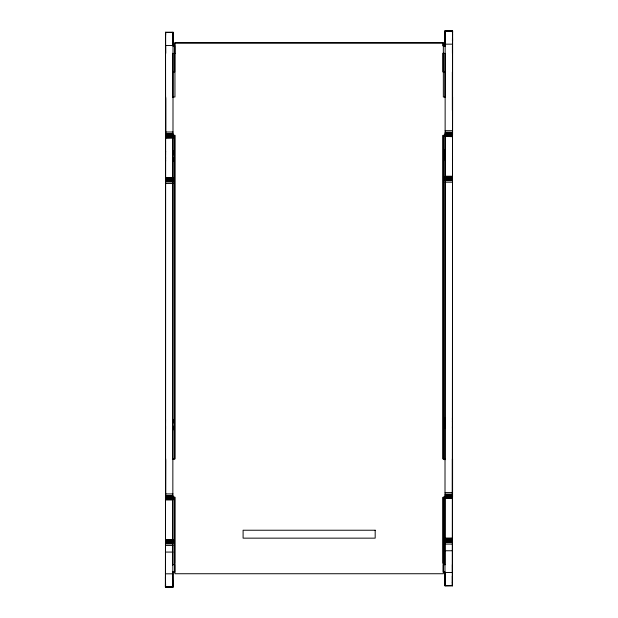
<?xml version="1.0" encoding="UTF-8"?>
<svg xmlns="http://www.w3.org/2000/svg" width="618" height="618" viewBox="0 0 618 618"><rect width="100%" height="100%" fill="white"/><g stroke="black" fill="none" stroke-linecap="round" stroke-linejoin="round"><path stroke-width="0.93" d="M165.655 33.998L165.655 32.221L165.477 37.528M165.516 151.649L165.578 150.916L165.554 154.848L165.524 153.588M165.539 33.534L165.539 32.762L165.639 137.945L173.04 137.945L173.04 137.49L165.647 137.49M165.524 32.522L165.454 584.744M165.431 585.856L165.539 565.864M172.847 582.666L172.847 587.069L165.408 587.1L165.601 460.225M165.516 419.321L165.485 429.904M165.601 498.108L172.994 498.108L172.994 499.846L165.593 499.846L165.647 98.324M165.639 33.967L165.632 53.418M165.554 586.196L165.431 587.092L165.585 584.242M165.601 499.846L165.601 499.05L172.994 499.05M172.87 35.087L173.048 32.221L172.87 45.57M172.932 33.102L173.04 32.229L165.524 32.321L165.477 32.808M172.801 573.898L172.963 586.976L165.431 586.884L165.408 585.331M173.001 160.765L172.916 161.514L172.97 157.567M172.831 584.759L172.847 571.635M172.801 565.215L172.816 496.717M172.816 459.166L172.855 135.226M172.87 97.459L172.878 71.982L174.724 71.982L174.724 53.233M172.87 71.595L172.87 53.279M172.932 45.848L173.032 33.024M173.032 35.898L172.808 587.1L172.986 580.387M172.97 429.858L172.97 429.155M172.97 420.001L172.909 419.321M172.947 586.992L172.986 585.2M452.407 40.827L452.592 30.9L445.176 30.908L445.014 34.902M445.076 31.781L445.06 31L452.592 30.9L452.577 31.363M445.176 31.363L445.176 30.908L445.014 46.172M444.945 572.569L445.107 585.655L444.991 581.345M444.945 564.86L444.952 497.374M444.96 459.769L444.999 134.871M445.014 97.08L445.014 53.89M444.975 584.535L444.991 572.214M445.053 418.71L445.022 427.872L445.115 424.62M445.145 160.147L445.145 150.29M445.076 46.427L445.176 32.136M444.975 585.316L445.169 35.326M452.523 583.879L452.523 585.648L444.952 585.779L445.13 581.793M445.138 495.551L452.538 495.559L452.538 498.324L445.138 498.525L445.138 497.297L452.538 497.297M445.122 584.643L445.091 585.671M452.415 32.808L452.461 31L452.476 31.441M452.484 159.467L452.453 160.193L452.546 158.602M452.368 582.797L452.577 31.703M452.577 33.882L452.368 585.771L452.507 581.252M452.523 577.521L452.368 585.764L444.945 585.779L444.945 585.331M452.515 418.68L452.515 418.154L452.422 421.932M165.516 161.329L165.578 159.938L165.578 161.483M165.609 151.086L165.524 152.492M165.647 137.945L173.04 137.744M165.547 419.491L165.485 420.039M165.585 586.513L165.585 586.961L165.408 577.312M172.932 32.515L173.055 42.055M172.97 429.68L172.97 425.949M172.831 587.092L172.801 586.096M445.122 149.772L445.06 153.534M445.022 428.575L445.115 426.992M445.022 418.193L445.022 421.924L445.115 419.522M452.546 160.147L452.546 159.444M165.477 32.352L173.032 32.43L173.055 33.233M165.655 45.987L165.67 53.372M443.168 46.064L445.153 45.979M452.399 46.072L452.415 53.465M452.538 45.987L452.546 53.372M443.338 53.349L445.153 53.372M173.032 53.426L174.956 53.472M444.96 564.636L443.145 564.597L443.145 571.998L444.991 571.998M452.361 564.636L452.391 571.998M445.06 31L452.577 31.109L452.592 32.677M443.114 42.928L443.114 45.74L443.114 42.928L174.716 42.928L174.716 45.74M445.199 44.164L452.592 44.164M165.655 45.485L173.055 45.485M173.048 45.987L174.917 45.979L174.917 53.372M443.114 71.982L443.114 53.233L443.114 71.982L444.96 71.982M173.094 97.003L174.948 97.003L174.948 42.851L443.338 42.851L443.338 97.003L445.184 97.003M445.184 130.676L452.585 130.676M165.647 131.997L173.048 132.005M445.184 132.213L452.585 132.221M452.585 132.955L445.184 132.955L445.184 136.169L452.585 136.169M165.647 133.542L173.04 133.542M445.184 133.65L452.585 133.65M165.647 134.276L173.04 134.276M445.184 134.299L452.585 134.299M445.184 134.879L452.585 134.886M165.647 134.971L173.04 134.971M173.094 135.303L174.948 135.303L174.94 458.904L173.094 458.904M445.184 135.303L443.338 135.303L443.338 458.904L445.184 458.904M445.184 135.396L452.585 135.396M165.647 135.62L173.04 135.62M445.184 135.829L452.585 135.829M165.647 136.199L173.04 136.207M165.647 136.717L173.04 136.717M165.647 137.15L173.04 137.15M445.176 176.254L452.577 176.246M445.176 176.447L452.577 176.454M445.176 176.702L452.577 176.702M445.176 177.042L452.577 177.042M445.184 177.474L452.577 177.474M165.632 177.575L173.032 177.567M165.639 177.775L173.04 177.775M445.184 177.984L452.577 177.992M165.639 178.023L173.04 178.023M165.639 178.363L173.04 178.363M445.184 178.571L452.577 178.571M165.639 178.795L173.04 178.795M445.184 179.22L452.577 179.22M165.639 179.313L173.04 179.313M445.184 179.915L452.577 179.915M165.639 179.892L173.04 179.892M165.639 180.541L173.04 180.541M445.184 180.649L452.577 180.649M165.639 181.236L173.04 181.236M165.639 181.97L173.04 181.978M445.184 182.194L452.577 182.194M165.639 183.515L173.04 183.515M172.87 458.981L174.724 458.981L174.724 135.334M443.114 458.981L443.114 135.334L443.114 458.981L444.96 458.981M445.138 492.585L452.538 492.585M165.601 493.906L173.001 493.906M445.138 494.122L452.538 494.122M445.138 494.856L452.538 494.856M165.601 495.443L172.994 495.443M165.601 496.177L172.994 496.177M445.138 496.2L452.538 496.2M445.138 496.787L452.538 496.787M165.601 496.88L172.994 496.88M173.094 497.212L174.948 497.212L174.94 573.736L443.338 573.736L443.338 497.212L445.184 497.212M172.87 497.289L174.724 497.289L174.716 563.346M443.114 497.289L443.114 563.346L443.114 497.289L444.96 497.289M165.601 497.521L172.994 497.521M445.138 497.729L452.538 497.729M445.138 498.077L452.538 498.077M445.138 498.324L452.538 498.324M165.601 498.618L172.994 498.618M165.601 499.398L172.994 499.398M165.601 499.645L172.994 499.645M445.13 538.154L452.53 538.154M445.13 538.355L452.53 538.355M445.13 538.602L452.53 538.602M445.13 538.95L452.53 538.95M445.13 539.383L452.53 539.383M165.585 539.475L172.986 539.475M165.593 539.676L172.994 539.676M445.138 539.893L452.53 539.893M165.593 539.923L172.994 539.923M165.593 540.271L172.994 540.271M445.138 540.48L452.53 540.48M165.593 540.704L172.994 540.704M445.138 541.121L452.53 541.121M165.593 541.213L172.994 541.213M165.593 541.801L172.994 541.801M445.138 541.816L452.53 541.824M165.593 542.442L172.994 542.442M445.138 542.558L452.53 542.558M165.593 543.145L172.994 543.145M165.593 543.879L172.994 543.879M445.138 544.095L452.53 544.095M165.593 545.416L172.994 545.416M445.13 550.754L452.53 550.754M165.593 552.075L172.994 552.075M172.909 564.597L174.755 564.597L174.755 571.998L172.909 571.998M445.13 572.492L452.53 572.492M165.593 573.813L172.986 573.813M444.945 584.01L444.991 585.547L452.368 585.563L452.337 575.991M172.947 586.791L165.454 587.069M452.345 585.779L452.345 585.331M452.461 31L452.592 40.734M452.422 418.015L452.422 419.56M445.169 30.923L445.199 40.734M452.546 149.765L452.453 153.542L452.546 151.132M452.461 31.796L452.461 35.404M452.484 156.261L452.453 159.483M452.507 426.992L452.422 428.398M452.415 427.872L452.507 424.62M452.507 585.207L452.384 582.086M445.06 31.201L445.169 31.719M445.06 31.448L445.169 34.585M445.115 159.452L445.145 157.505M445.068 32.229L445.068 35.404M445.091 150.313L445.06 151.171M445.053 159.483L445.145 156.23M445.115 418.68L445.084 419.529M445.107 583.917L445.107 581.252M173.009 151.086L173.009 151.611M172.924 32.777L173.025 36.647M173.001 159.923L172.916 161.329M172.924 34.06L172.924 36.725M172.916 151.649L172.916 154.863M172.916 159.962L172.916 160.804M172.916 420.866L172.97 419.475L172.886 421.978M172.963 585.748L172.963 582.573M172.909 428.344L172.878 429.719M165.624 32.445L165.624 33.04M165.524 33.117L165.524 36.725M165.578 420.001L165.547 423.222L165.516 420.866M165.578 429.155L165.57 425.941M165.578 419.475L165.485 420.881M165.57 586.181L165.57 582.573M165.485 429.193L165.485 429.719L165.516 425.972M452.561 33.248L452.561 35.326M452.585 97.003L452.577 135.303M452.546 156.23L452.515 158.617M452.515 420.611L452.515 421.885M452.585 458.904L452.577 497.212M452.361 71.982L452.353 110.29M452.361 458.981L452.353 497.289M445.153 151.132L445.153 152.221M445.022 424.666L445.022 427.03M173.009 152.453L173.009 154.817M173.001 157.559L172.97 159.938M172.97 420.843L172.886 423.253M172.878 427.262L172.878 428.351M165.624 34.569L165.624 35.211M165.701 97.003L165.701 135.303M165.701 458.904L165.701 497.212M165.609 157.551L165.516 159.962M165.477 71.982L165.477 110.29M165.516 157.598L165.516 158.872M165.477 458.981L165.477 497.289M165.508 564.597L165.508 571.998M172.978 151.101L172.916 152.492L172.916 151.124M452.515 427.834L452.484 428.552L452.507 427.834M445.184 136.423L452.577 136.624L445.184 136.423M165.531 46.064L165.516 53.472L165.531 46.064M375.18 530.229L243.098 530.229L243.098 538.154L375.18 538.154L375.18 530.229"/></g></svg>
